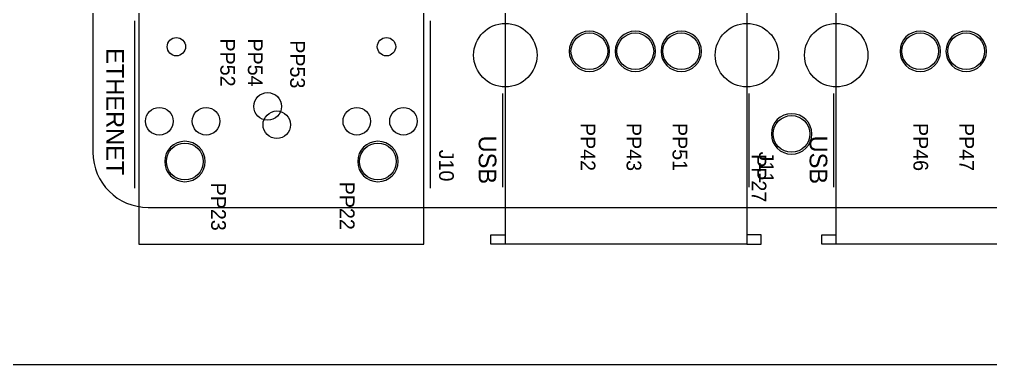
# Model space of a CAD drawing. Extents: x -395 to -66, y -1367 to -1153.
# Drawn here: x -158.2 to -105.4, y -1367.2 to -1348.4 of the extents above; entities that cross this region are included whole.
import ezdxf

# ---------------------------------------------------------------- set-up
doc = ezdxf.new("R2010")
doc.units = 0
for name, color, linetype in [('FAB_3$PI_PROJECTOR$PANEL-P', 216, 'CONTINUOUS'), ('FAB_3$PI_PROJECTOR$RPI$BOA', 254, 'CONTINUOUS'), ('FAB_3$PI_PROJECTOR$RPI$PA0', 111, 'CONTINUOUS'), ('FAB_3$PI_PROJECTOR$RPI$PAR', 12, 'CONTINUOUS'), ('FAB_3$PI_PROJECTOR$RPI$PI0', 1, 'CONTINUOUS'), ('FAB_3$PI_PROJECTOR$RPI$PIN', 5, 'CONTINUOUS'), ('FAB_3$PI_PROJECTOR$RPI$SI0', 85, 'CONTINUOUS'), ('FAB_3$PI_PROJECTOR$RPI$SIL', 85, 'CONTINUOUS')]:
    doc.layers.add(name, color=color, linetype=linetype)

msp = doc.modelspace()

# ---------------------------------------------------------------- linework, layer by layer
at = {"layer": 'FAB_3$PI_PROJECTOR$PANEL-P'}
msp.add_line((-374.504, -1367.186), (-75.504, -1367.186), dxfattribs=at)
at = {"layer": 'FAB_3$PI_PROJECTOR$RPI$BOA'}
for p, q in [((-154.176, -1276.63), (-154.176, -1355.63)), ((-151.176, -1358.63), (-101.176, -1358.63))]:
    msp.add_line(p, q, dxfattribs=at)
msp.add_arc((-151.176, -1355.63), 3, 180, 270, dxfattribs=at)
at = {"layer": 'FAB_3$PI_PROJECTOR$RPI$PA0'}
for p, q in [((-151.681, -1339.28), (-151.681, -1360.63)), ((-136.171, -1360.63), (-136.171, -1339.28)), ((-131.746, -1360.63), (-131.746, -1342.93)), ((-118.606, -1342.93), (-118.606, -1360.63)), ((-113.746, -1360.63), (-113.746, -1342.93)), ((-132.526, -1360.63), (-132.526, -1360.13)), ((-132.526, -1360.13), (-131.746, -1360.13)), ((-117.826, -1360.13), (-118.606, -1360.13)), ((-117.826, -1360.63), (-117.826, -1360.13)), ((-114.526, -1360.63), (-114.526, -1360.13)), ((-114.526, -1360.13), (-113.746, -1360.13)), ((-151.681, -1360.63), (-136.171, -1360.63)), ((-118.606, -1360.63), (-132.526, -1360.63)), ((-118.606, -1360.63), (-117.826, -1360.63)), ((-100.606, -1360.63), (-114.526, -1360.63))]:
    msp.add_line(p, q, dxfattribs=at)
at = {"layer": 'FAB_3$PI_PROJECTOR$RPI$PAR'}
for centre, start, end in [((-127.176, -1350.13), 90, 270), ((-127.176, -1350.13), 270, 90), ((-124.676, -1350.13), 90, 270), ((-124.676, -1350.13), 270, 90), ((-122.176, -1350.13), 90, 270), ((-122.176, -1350.13), 270, 90), ((-109.176, -1350.13), 90, 270), ((-109.176, -1350.13), 270, 90), ((-106.676, -1350.13), 90, 270), ((-106.676, -1350.13), 270, 90), ((-116.176, -1354.63), 90, 270), ((-116.176, -1354.63), 270, 90), ((-149.176, -1356.13), 90, 270), ((-149.176, -1356.13), 270, 90), ((-138.676, -1356.13), 90, 270), ((-138.676, -1356.13), 270, 90)]:
    msp.add_arc(centre, 1.1, start, end, dxfattribs=at)
at = {"layer": 'FAB_3$PI_PROJECTOR$RPI$PI0'}
for centre, radius in [((-131.746, -1350.34), 1.725), ((-118.606, -1350.34), 1.725), ((-113.746, -1350.34), 1.725), ((-149.641, -1349.88), 0.5), ((-138.211, -1349.88), 0.5), ((-150.566, -1353.94), 0.75), ((-148.026, -1353.94), 0.75), ((-144.176, -1354.13), 0.75), ((-139.826, -1353.94), 0.75), ((-137.286, -1353.94), 0.75)]:
    msp.add_circle(centre, radius, dxfattribs=at)
at = {"layer": 'FAB_3$PI_PROJECTOR$RPI$PIN'}
for centre, radius in [((-131.746, -1350.34), 1.725), ((-118.606, -1350.34), 1.725), ((-113.746, -1350.34), 1.725), ((-127.176, -1350.13), 1), ((-124.676, -1350.13), 1), ((-122.176, -1350.13), 1), ((-109.176, -1350.13), 1), ((-106.676, -1350.13), 1), ((-149.641, -1349.88), 0.5), ((-138.211, -1349.88), 0.5), ((-144.676, -1353.13), 0.75), ((-150.566, -1353.94), 0.75), ((-148.026, -1353.94), 0.75), ((-139.826, -1353.94), 0.75), ((-137.286, -1353.94), 0.75), ((-116.176, -1354.63), 1), ((-149.176, -1356.13), 1), ((-138.676, -1356.13), 1)]:
    msp.add_circle(centre, radius, dxfattribs=at)
at = {"layer": 'FAB_3$PI_PROJECTOR$RPI$SI0'}
for p, q in [((-151.926, -1348.48), (-151.926, -1357.58)), ((-135.826, -1348.48), (-135.826, -1357.58)), ((-131.876, -1357.53), (-131.876, -1352.43)), ((-118.476, -1357.53), (-118.476, -1352.43)), ((-113.876, -1357.53), (-113.876, -1352.43))]:
    msp.add_line(p, q, dxfattribs=at)

# ---------------------------------------------------------------- texts
at = {"layer": 'FAB_3$PI_PROJECTOR$RPI$SI0', "linetype": 'CONTINUOUS'}
for s, height, p in [('ETHERNET', 0.96, (-153.444, -1349.962, -20)), ('USB', 0.96, (-133.194, -1354.72, -20)), ('USB', 0.96, (-115.194, -1354.72, -20)), ('J10', 0.8, (-135.349, -1355.488)), ('J11', 0.8, (-117.949, -1355.588))]:
    msp.add_text(s, height=height, rotation=270, dxfattribs=at).set_placement(p)
at = {"layer": 'FAB_3$PI_PROJECTOR$RPI$SIL', "linetype": 'CONTINUOUS'}
for s, p in [('PP52', (-147.249, -1349.433)), ('PP54', (-145.749, -1349.433)), ('PP53', (-143.449, -1349.533)), ('PP42', (-127.649, -1354.033)), ('PP43', (-125.149, -1354.033)), ('PP51', (-122.649, -1354.033)), ('PP46', (-109.549, -1354.033)), ('PP47', (-107.049, -1354.033)), ('PP27', (-118.349, -1355.733)), ('PP23', (-147.749, -1357.283)), ('PP22', (-140.749, -1357.233))]:
    msp.add_text(s, height=0.8, rotation=270, dxfattribs=at).set_placement(p)

doc.saveas('drawing.dxf')
